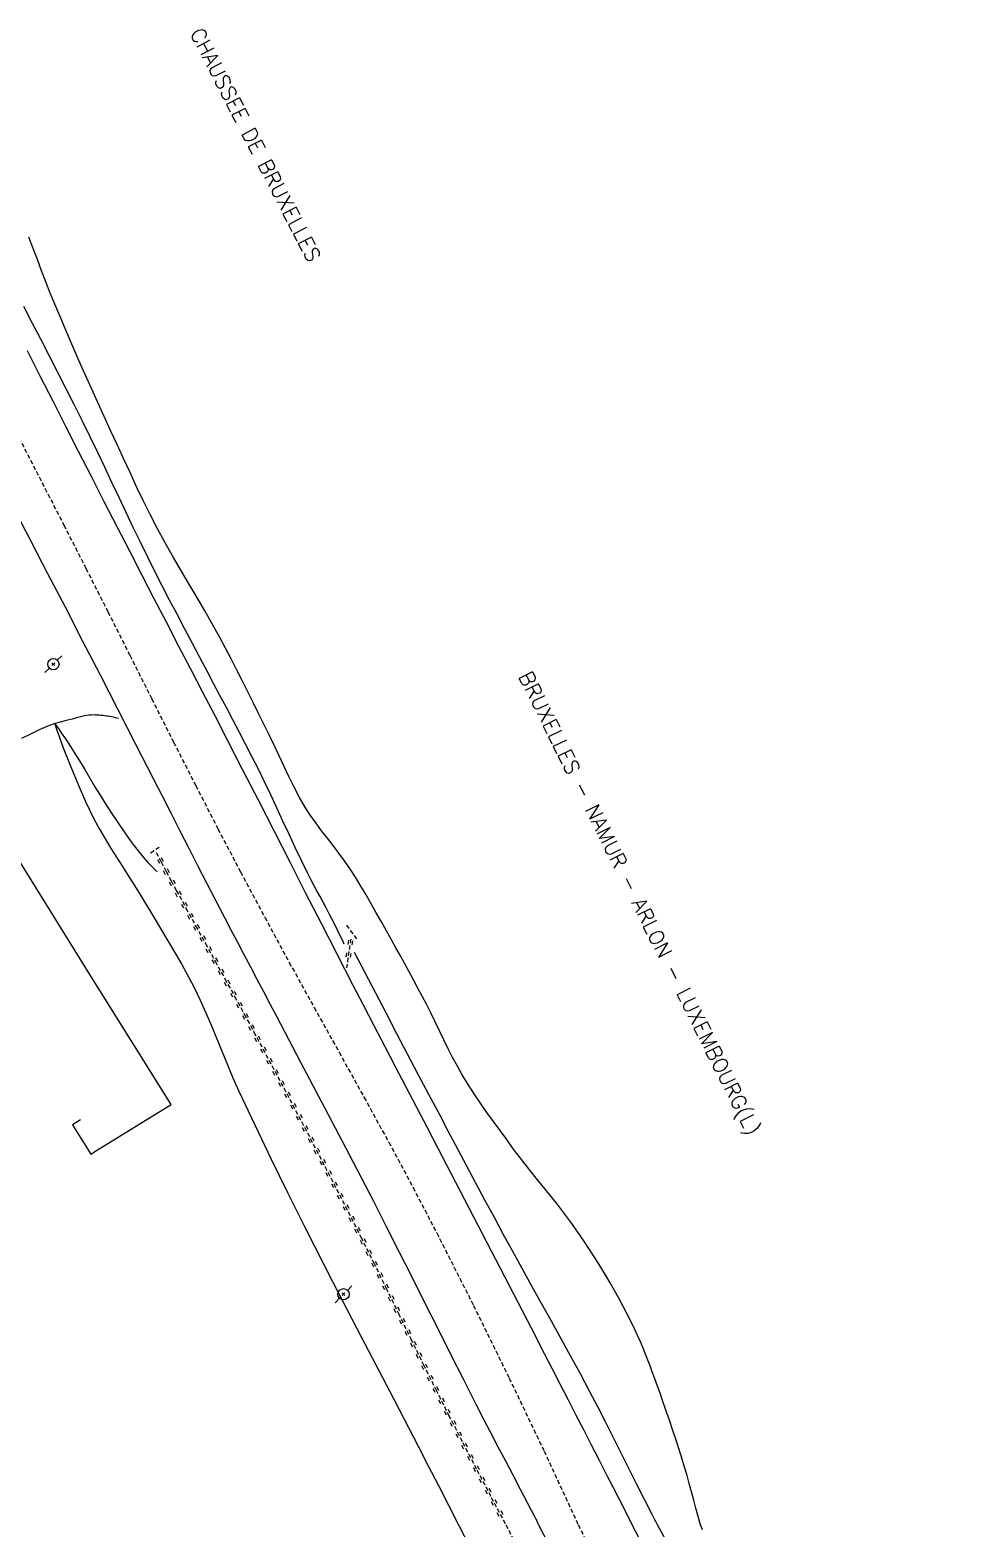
# Model space of a CAD drawing. Header units: millimetres. Extents: x 164999 to 166000, y 157004 to 158000.
# Drawn here: x 165744.5 to 165856.5, y 157670.6 to 157847.6 of the extents above; entities that cross this region are included whole.
import ezdxf
from ezdxf.enums import TextEntityAlignment as Align

# ---------------------------------------------------------------- set-up
doc = ezdxf.new("R2010")
doc.units = ezdxf.units.MM
doc.linetypes.add('DASHED', pattern=[0.75, 0.5, -0.25])
doc.layers.get('0').update_dxf_attribs({"linetype": 'CONTINUOUS'})
for name, color, linetype in [('W0001', 6, 'DASHED'), ('W0008', 7, 'CONTINUOUS'), ('W0017', 7, 'CONTINUOUS'), ('W0101', 7, 'CONTINUOUS'), ('W0112', 1, 'DASHED'), ('W0211', 2, 'CONTINUOUS'), ('W0214', 2, 'CONTINUOUS'), ('W0220', 5, 'DASHED'), ('W0473', 7, 'CONTINUOUS'), ('W0989', 7, 'CONTINUOUS')]:
    doc.layers.add(name, color=color, linetype=linetype)
doc.styles.get("Standard").update_dxf_attribs({"font": 'romans.shx', "width": 0.85})

# ---------------------------------------------------------------- blocks, each defined once
blk = doc.blocks.new('T473')
for p, q in [((-0.166667, 0.166667), (0.166667, -0.166667)), ((-0.166667, -0.166667), (0.166667, 0.166667)), ((0.500001, 0.500001), (1.000002, 1.000002)), ((-1.000002, -1.000002), (-0.500001, -0.500001))]:
    blk.add_line(p, q)
blk.add_ellipse((0, 0), major_axis=(0.471405, 0.471405), ratio=1, start_param=5.4977871438, end_param=11.780972451)
blk = doc.blocks.new('t220o')
at = {"color": 0, "linetype": 'Continuous'}
for p, q in [((-0.25, 0.25), (0.25, 0.25)), ((-0.25, -0.25), (0.25, -0.25))]:
    blk.add_line(p, q, dxfattribs=at)

msp = doc.modelspace()

# ---------------------------------------------------------------- linework, layer by layer
at = {"layer": 'W0001'}
for points in [[(165743.18, 157799.48), (165748.49, 157789.13), (165751.1, 157784.01), (165753.7, 157778.88), (165756.29, 157773.74), (165758.87, 157768.61), (165761.46, 157763.47), (165764.07, 157758.35), (165766.7, 157753.23), (165769.36, 157748.14), (165772.22, 157742.78), (165775.12, 157737.45), (165778.06, 157732.13), (165781.01, 157726.83), (165783.95, 157721.52), (165786.87, 157716.2), (165789.74, 157710.85), (165792.55, 157705.47), (165796.88, 157696.92), (165801.1, 157688.33), (165805.23, 157679.69), (165809.26, 157671)], [(165809.26, 157671), (165810.34, 157668.78), (165811.43, 157666.56), (165812.53, 157664.36), (165813.65, 157662.16), (165816.59, 157656.48), (165819.55, 157650.82), (165822.55, 157645.17), (165825.56, 157639.53), (165828.57, 157633.89), (165831.58, 157628.25), (165834.58, 157622.6), (165837.56, 157616.95), (165842.32, 157607.83), (165847.06, 157598.71), (165851.78, 157589.58), (165856.49, 157580.44)]]:
    msp.add_lwpolyline(points, dxfattribs=at)
at = {"layer": 'W0008'}
for points in [[(165815.65, 157671), (165814.91, 157672.45), (165814.17, 157673.89), (165813.42, 157675.34), (165812.68, 157676.78), (165811.76, 157678.59), (165810.83, 157680.39), (165809.91, 157682.19), (165808.99, 157683.99), (165808.06, 157685.79), (165807.14, 157687.59), (165806.21, 157689.39), (165805.28, 157691.19), (165803.72, 157694.23), (165802.15, 157697.26), (165800.58, 157700.3), (165799.01, 157703.33), (165797.43, 157706.36), (165795.86, 157709.4), (165794.29, 157712.43), (165792.71, 157715.46), (165791.46, 157717.88), (165790.19, 157720.29), (165788.93, 157722.71), (165787.67, 157725.12), (165786.41, 157727.54), (165785.15, 157729.96), (165783.89, 157732.38), (165782.64, 157734.8), (165780.77, 157738.42), (165778.92, 157742.04), (165777.06, 157745.67), (165775.21, 157749.29), (165773.36, 157752.92), (165771.51, 157756.55), (165769.65, 157760.17), (165767.79, 157763.8), (165766.36, 157766.57), (165764.92, 157769.34), (165763.49, 157772.1), (165762.05, 157774.87), (165760.61, 157777.64), (165759.17, 157780.41), (165757.74, 157783.18), (165756.31, 157785.95), (165754.78, 157788.91), (165753.27, 157791.88), (165751.75, 157794.85), (165750.24, 157797.82), (165748.73, 157800.79), (165747.22, 157803.76), (165745.7, 157806.73), (165744.18, 157809.7)], [(165742.48, 157791.33), (165744.53, 157787.37), (165746.58, 157783.42), (165748.63, 157779.46), (165750.67, 157775.49), (165752.77, 157771.42), (165754.87, 157767.33), (165756.96, 157763.25), (165759.06, 157759.17), (165760.11, 157757.12), (165761.16, 157755.06), (165762.2, 157753.01), (165763.25, 157750.96), (165764.3, 157748.9), (165765.35, 157746.85), (165766.41, 157744.8), (165767.47, 157742.75), (165768.23, 157741.29), (165768.99, 157739.83), (165769.76, 157738.38), (165770.53, 157736.92), (165771.3, 157735.47), (165772.07, 157734.01), (165772.83, 157732.55), (165773.6, 157731.1), (165776.46, 157725.65), (165779.33, 157720.21), (165782.19, 157714.76), (165785.02, 157709.3), (165786.55, 157706.3), (165788.08, 157703.29), (165789.59, 157700.28), (165791.11, 157697.27), (165792.62, 157694.25), (165794.13, 157691.24), (165795.65, 157688.23), (165797.18, 157685.23), (165798.04, 157683.56), (165798.91, 157681.88), (165799.78, 157680.21), (165800.65, 157678.55), (165801.52, 157676.88), (165802.39, 157675.21), (165803.26, 157673.54), (165804.13, 157671.87), (165804.24, 157671.65), (165804.35, 157671.44), (165804.46, 157671.22), (165804.58, 157671)], [(165804.58, 157671), (165811.66, 157657.28)], [(165821.94, 157658.79), (165821.76, 157659.14), (165821.58, 157659.49), (165821.39, 157659.84), (165821.21, 157660.18), (165821.03, 157660.53), (165820.85, 157660.88), (165820.67, 157661.23), (165820.49, 157661.58), (165819.28, 157663.93), (165818.07, 157666.29), (165816.86, 157668.64), (165815.65, 157671)]]:
    msp.add_lwpolyline(points, dxfattribs=at)
at = {"layer": 'W0017'}
msp.add_lwpolyline([(165754.94, 157766.26), (165754.74, 157766.31), (165754.54, 157766.36), (165754.34, 157766.41), (165754.14, 157766.46), (165753.94, 157766.49), (165753.74, 157766.53), (165753.53, 157766.56), (165753.33, 157766.59), (165753.1, 157766.62), (165752.87, 157766.64), (165752.65, 157766.66), (165752.42, 157766.68), (165752.19, 157766.68), (165751.96, 157766.69), (165751.73, 157766.68), (165751.5, 157766.66), (165750.99, 157766.59), (165750.48, 157766.47), (165749.99, 157766.33), (165749.49, 157766.2), (165748.78, 157766.02), (165748.07, 157765.83), (165747.36, 157765.63), (165746.67, 157765.39), (165745.59, 157764.94), (165744.54, 157764.43), (165743.51, 157763.89)], dxfattribs=at)
at = {"layer": 'W0101'}
for points in [[(165752.37, 157715.22), (165761.18, 157720.65), (165751.55, 157736.02), (165740.93, 157753.11), (165734.51, 157749.11)], [(165750.45, 157718.86), (165749.52, 157718.27), (165751.67, 157714.79), (165752.37, 157715.22)]]:
    msp.add_lwpolyline(points, dxfattribs=at)
at = {"layer": 'W0112'}
for points in [[(165758.73, 157750.4), (165759.75, 157751.08)], [(165781.87, 157741.83), (165783.11, 157740.2)]]:
    msp.add_lwpolyline(points, dxfattribs=at)
at = {"layer": 'W0211'}
for points in [[(165823.72, 157671), (165823.43, 157671.97), (165823.16, 157672.94), (165822.9, 157673.91), (165822.64, 157674.88), (165822.38, 157675.86), (165822.11, 157676.83), (165821.83, 157677.8), (165821.54, 157678.76), (165821.18, 157679.88), (165820.82, 157681), (165820.45, 157682.12), (165820.08, 157683.23), (165819.7, 157684.34), (165819.31, 157685.45), (165818.92, 157686.56), (165818.52, 157687.67), (165818.26, 157688.37), (165818.01, 157689.07), (165817.75, 157689.77), (165817.49, 157690.46), (165817.22, 157691.16), (165816.94, 157691.85), (165816.65, 157692.53), (165816.34, 157693.21), (165815.91, 157694.14), (165815.46, 157695.06), (165815, 157695.97), (165814.53, 157696.88), (165814.05, 157697.78), (165813.55, 157698.67), (165813.05, 157699.56), (165812.53, 157700.45), (165812.04, 157701.25), (165811.55, 157702.05), (165811.04, 157702.85), (165810.52, 157703.63), (165810, 157704.42), (165809.47, 157705.19), (165808.93, 157705.96), (165808.38, 157706.73), (165807.56, 157707.84), (165806.72, 157708.94), (165805.86, 157710.02), (165805, 157711.09), (165804.13, 157712.16), (165803.27, 157713.24), (165802.42, 157714.33), (165801.59, 157715.43), (165800.81, 157716.5), (165800.02, 157717.57), (165799.24, 157718.64), (165798.47, 157719.72), (165797.71, 157720.8), (165796.97, 157721.9), (165796.25, 157723.02), (165795.56, 157724.15), (165794.98, 157725.17), (165794.42, 157726.2), (165793.89, 157727.25), (165793.38, 157728.3), (165792.88, 157729.36), (165792.37, 157730.41), (165791.85, 157731.47), (165791.32, 157732.51), (165790.81, 157733.47), (165790.31, 157734.42), (165789.8, 157735.38), (165789.28, 157736.33), (165788.77, 157737.28), (165788.25, 157738.23), (165787.72, 157739.17), (165787.19, 157740.12), (165786.6, 157741.18), (165786, 157742.24), (165785.4, 157743.31), (165784.8, 157744.37), (165784.19, 157745.42), (165783.57, 157746.47), (165782.93, 157747.51), (165782.27, 157748.54), (165781.65, 157749.46), (165780.99, 157750.35), (165780.32, 157751.24), (165779.63, 157752.11), (165778.95, 157752.99), (165778.29, 157753.88), (165777.65, 157754.79), (165777.05, 157755.73), (165776.35, 157756.94), (165775.69, 157758.16), (165775.07, 157759.4), (165774.47, 157760.66), (165773.89, 157761.92), (165773.3, 157763.18), (165772.71, 157764.43), (165772.09, 157765.67), (165771.46, 157766.95), (165770.82, 157768.22), (165770.18, 157769.49), (165769.55, 157770.77), (165768.9, 157772.04), (165768.25, 157773.3), (165767.6, 157774.57), (165766.92, 157775.82), (165766.03, 157777.45), (165765.1, 157779.07), (165764.16, 157780.67), (165763.21, 157782.27), (165762.26, 157783.88), (165761.32, 157785.49), (165760.41, 157787.11), (165759.53, 157788.75), (165758.7, 157790.38), (165757.88, 157792.02), (165757.09, 157793.66), (165756.31, 157795.32), (165755.54, 157796.98), (165754.78, 157798.64), (165754.02, 157800.3), (165753.27, 157801.97), (165752.51, 157803.61), (165751.76, 157805.27), (165751.02, 157806.92), (165750.28, 157808.57), (165749.55, 157810.23), (165748.83, 157811.89), (165748.12, 157813.56), (165747.41, 157815.23), (165746.88, 157816.54), (165746.36, 157817.85), (165745.87, 157819.18), (165745.37, 157820.5), (165744.87, 157821.82), (165744.35, 157823.14)], [(165747.42, 157765.65), (165747.67, 157764.89), (165747.94, 157764.13), (165748.22, 157763.37), (165748.51, 157762.61), (165749.33, 157760.54), (165750.18, 157758.48), (165751.07, 157756.44), (165752.05, 157754.43), (165752.68, 157753.27), (165753.34, 157752.12), (165754.02, 157750.99), (165754.72, 157749.88), (165755.44, 157748.76), (165756.14, 157747.65), (165756.84, 157746.53), (165757.53, 157745.4), (165759.15, 157742.7), (165760.79, 157740), (165762.38, 157737.26), (165763.87, 157734.48), (165764.59, 157732.98), (165765.28, 157731.47), (165765.93, 157729.94), (165766.56, 157728.41), (165767.19, 157726.88), (165767.82, 157725.34), (165768.47, 157723.82), (165769.14, 157722.3), (165771.04, 157718.24), (165772.99, 157714.2), (165774.97, 157710.18), (165776.97, 157706.17), (165780.27, 157699.67), (165783.62, 157693.2), (165786.99, 157686.73), (165790.36, 157680.27), (165791.55, 157677.95), (165792.75, 157675.64), (165793.94, 157673.32), (165795.13, 157671)], [(165795.13, 157671), (165797.14, 157667.09)], [(165823.92, 157670.38), (165823.72, 157671)]]:
    msp.add_lwpolyline(points, dxfattribs=at)
at = {"layer": 'W0214'}
for points in [[(165781.62, 157739.61), (165781.44, 157739.98), (165781.27, 157740.35), (165781.09, 157740.71), (165780.91, 157741.07), (165780.73, 157741.44), (165780.55, 157741.8), (165780.37, 157742.16), (165780.19, 157742.52), (165779.84, 157743.2), (165779.48, 157743.88), (165779.12, 157744.56), (165778.76, 157745.23), (165778.39, 157745.91), (165778.03, 157746.58), (165777.68, 157747.26), (165777.33, 157747.94), (165776.57, 157749.48), (165775.83, 157751.03), (165775.1, 157752.58), (165774.38, 157754.14), (165773.66, 157755.7), (165772.93, 157757.25), (165772.19, 157758.8), (165771.44, 157760.34), (165770.7, 157761.79), (165769.96, 157763.24), (165769.21, 157764.68), (165768.45, 157766.11), (165767.69, 157767.55), (165766.92, 157768.98), (165766.16, 157770.42), (165765.41, 157771.86), (165764.53, 157773.54), (165763.64, 157775.22), (165762.76, 157776.9), (165761.87, 157778.58), (165760.99, 157780.26), (165760.12, 157781.94), (165759.25, 157783.63), (165758.4, 157785.33), (165757.53, 157787.09), (165756.68, 157788.85), (165755.84, 157790.62), (165755.01, 157792.4), (165754.18, 157794.17), (165753.35, 157795.95), (165752.5, 157797.72), (165751.65, 157799.48), (165750.68, 157801.42), (165749.71, 157803.37), (165748.74, 157805.31), (165747.75, 157807.25), (165746.76, 157809.18), (165745.77, 157811.11), (165744.77, 157813.04), (165743.76, 157814.96)], [(165747.42, 157765.65), (165747.85, 157765.07), (165748.27, 157764.47), (165748.68, 157763.87), (165749.08, 157763.26), (165749.72, 157762.26), (165750.35, 157761.26), (165750.96, 157760.25), (165751.56, 157759.23), (165752.17, 157758.21), (165752.78, 157757.2), (165753.41, 157756.2), (165754.05, 157755.2), (165754.86, 157753.98), (165755.68, 157752.77), (165756.53, 157751.58), (165757.43, 157750.42), (165757.92, 157749.83), (165758.43, 157749.25), (165758.96, 157748.7), (165759.5, 157748.16)], [(165818.64, 157671), (165818.56, 157671.15), (165818.48, 157671.3), (165818.4, 157671.45), (165818.32, 157671.59), (165818.24, 157671.74), (165818.16, 157671.89), (165818.09, 157672.04), (165818.01, 157672.19), (165817.07, 157673.99), (165816.15, 157675.81), (165815.23, 157677.63), (165814.33, 157679.45), (165813.42, 157681.27), (165812.51, 157683.09), (165811.59, 157684.91), (165810.64, 157686.71), (165809.53, 157688.81), (165808.39, 157690.89), (165807.24, 157692.97), (165806.09, 157695.04), (165804.93, 157697.12), (165803.77, 157699.19), (165802.62, 157701.27), (165801.48, 157703.35), (165800.4, 157705.35), (165799.32, 157707.36), (165798.24, 157709.36), (165797.16, 157711.37), (165796.09, 157713.38), (165795.02, 157715.39), (165793.95, 157717.41), (165792.89, 157719.42), (165791.62, 157721.82), (165790.36, 157724.21), (165789.1, 157726.61), (165787.84, 157729.01), (165786.59, 157731.41), (165785.34, 157733.82), (165784.09, 157736.22), (165782.84, 157738.63)], [(165820.63, 157667.31), (165818.64, 157671)]]:
    msp.add_lwpolyline(points, dxfattribs=at)
at = {"layer": 'W0220'}
for points in [[(165759.4, 157750.43), (165759.99, 157749.31), (165760.58, 157748.19), (165761.18, 157747.07), (165761.78, 157745.96), (165762.92, 157743.86), (165764.06, 157741.77), (165765.22, 157739.68), (165766.37, 157737.59), (165767.52, 157735.51), (165768.67, 157733.42), (165769.81, 157731.32), (165770.95, 157729.22), (165773.77, 157723.93), (165776.57, 157718.63), (165779.34, 157713.31), (165782.08, 157707.98), (165783.59, 157704.99), (165785.08, 157701.99), (165786.55, 157698.98), (165788.02, 157695.97), (165789.48, 157692.96), (165790.95, 157689.96), (165792.44, 157686.96), (165793.95, 157683.96), (165795.61, 157680.71), (165797.29, 157677.47), (165798.99, 157674.23), (165800.69, 157671)], [(165782.38, 157740.2), (165781.89, 157736.82)], [(165800.69, 157671), (165802.17, 157668.21)]]:
    msp.add_lwpolyline(points, dxfattribs=at)

# ---------------------------------------------------------------- block references
for p, rotation in [((165759.88, 157749.51), 297.7930774832594), ((165760.58, 157748.19), 297.9593873921589), ((165761.29, 157746.87), 298.292002310277), ((165762, 157745.55), 298.5007727742327), ((165762.72, 157744.23), 298.5007727742327), ((165763.44, 157742.91), 298.7204874930973), ((165764.16, 157741.6), 298.8641052015573), ((165764.88, 157740.28), 298.8641052015573), ((165765.61, 157738.97), 298.9316244242553), ((165782.1, 157738.3), 261.7632899509878), ((165782.32, 157739.79), 261.7632899509878), ((165766.33, 157737.66), 298.9316244242553), ((165767.06, 157736.34), 298.9083855536374), ((165767.78, 157735.03), 298.794389926864), ((165768.51, 157733.72), 298.794389926864), ((165769.23, 157732.4), 298.6042993715989), ((165769.94, 157731.08), 298.3381158442238), ((165770.65, 157729.76), 298.3381158442238), ((165771.36, 157728.44), 298.0889403158374), ((165772.07, 157727.12), 298.0889403158374), ((165772.78, 157725.79), 298.0889403158374), ((165773.48, 157724.47), 298.0889403158374), ((165774.19, 157723.14), 297.8583479398761), ((165774.89, 157721.82), 297.8583479398761), ((165775.59, 157720.49), 297.8583479398761), ((165776.29, 157719.17), 297.8583479398761), ((165776.98, 157717.84), 297.5554686263146), ((165777.68, 157716.51), 297.5554686263146), ((165778.37, 157715.18), 297.5554686263146), ((165779.07, 157713.85), 297.5554686263146), ((165779.76, 157712.52), 297.1803051849247), ((165780.44, 157711.18), 297.1803051849247), ((165781.13, 157709.85), 297.1803051849247), ((165781.81, 157708.51), 297.1803051849247), ((165782.49, 157707.17), 296.7603844672242), ((165783.17, 157705.84), 296.7603844672242), ((165783.84, 157704.49), 296.37449680239), ((165784.5, 157703.15), 296.37449680239), ((165785.17, 157701.81), 296.1065454738907), ((165785.83, 157700.46), 296.1065454738907), ((165786.49, 157699.11), 296.1065454738907), ((165787.15, 157697.76), 295.9565370979195), ((165787.8, 157696.42), 295.9565370979195), ((165788.46, 157695.07), 295.9491636347172), ((165789.12, 157693.72), 295.9491636347172), ((165789.77, 157692.37), 296.0844261167995), ((165790.43, 157691.02), 296.0844261167995), ((165791.09, 157689.68), 296.3376343002192), ((165791.76, 157688.33), 296.3376343002192), ((165792.42, 157686.99), 296.3376343002192), ((165793.1, 157685.65), 296.7087819321273), ((165793.77, 157684.31), 296.7087819321273), ((165794.45, 157682.97), 297.1063565911664), ((165795.14, 157681.64), 297.1063565911664), ((165795.82, 157680.3), 297.4386603676415), ((165796.51, 157678.97), 297.4386603676415), ((165797.21, 157677.64), 297.4386603676415), ((165797.9, 157676.31), 297.6675216905766), ((165798.6, 157674.98), 297.6675216905766), ((165799.3, 157673.65), 297.7929362104188), ((165800, 157672.33), 297.7929362104188)]:
    msp.add_blockref('t220o', p, dxfattribs=dict(at, rotation=rotation))
at = {"layer": 'W0473'}
for p in [(165747.26, 157772.69), (165781.53, 157698.23)]:
    msp.add_blockref('T473', p, dxfattribs=at)

# ---------------------------------------------------------------- texts
at = {"layer": 'W0989'}
for s, rotation, p in [('CHAUSSEE DE BRUXELLES', 297.2942, (165771.14, 157834.05)), ('BRUXELLES - NAMUR - ARLON - LUXEMBOURG(L)', 296.5077, (165816.51, 157744.44))]:
    msp.add_text(s, height=1.75, rotation=rotation, dxfattribs=at).set_placement(p, align=Align.MIDDLE_CENTER)

doc.saveas('drawing.dxf')
